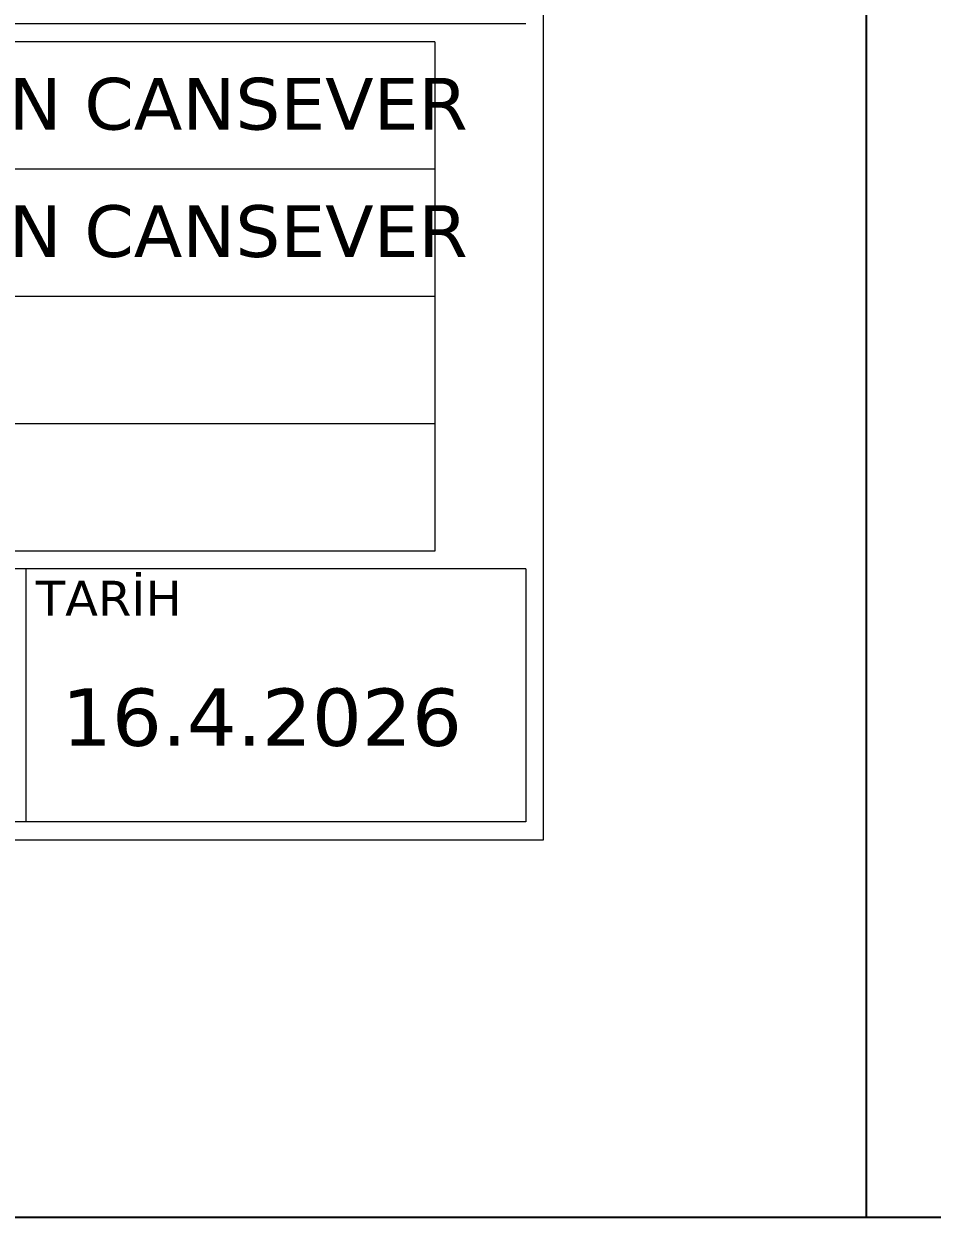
# Model space of a CAD drawing. Header units: millimetres. Extents: x 2232 to 85269, y -3593 to 5869.
# Drawn here: x 39376.9 to 39580.7, y 1368.7 to 1636.4 of the extents above; entities that cross this region are included whole.
import ezdxf

# ---------------------------------------------------------------- set-up
doc = ezdxf.new("R2010")
doc.units = ezdxf.units.MM
doc.layers.add('Standart', color=7, linetype='Continuous')
doc.styles.add('verdana_1_18', font='verdana.ttf', dxfattribs={"height": 0.2})

# ---------------------------------------------------------------- blocks, each defined once
blk = doc.blocks.new('IDE999Entity7103')
at = {"layer": 'Standart', "color": 250, "linetype": 'Continuous', "lineweight": 5}
for points in [[(32535.51, 25), (32535.51, 3033.04)], [(32531.51, 208.01), (32081.51, 208.01)], [(32511.13, 204.01), (32081.51, 204.01)], [(32511.13, 204.01), (32511.13, 89.75)], [(32511.13, 175.44), (32081.51, 175.44)], [(32511.13, 146.88), (32081.51, 146.88)], [(32511.13, 118.31), (32081.51, 118.31)], [(32511.13, 89.75), (32081.51, 89.75)], [(32531.51, 85.75), (32081.51, 85.75)], [(32419.42, 29), (32419.42, 85.75)], [(32531.51, 85.75), (32531.51, 29)], [(32531.51, 29), (32306.51, 29)], [(32077.51, 25), (32535.51, 25)]]:
    blk.add_lwpolyline(points, dxfattribs=at)
at = {"layer": 'Standart', "color": 254, "linetype": 'Continuous', "lineweight": 5, "style": 'verdana_1_18'}
for s, height, p in [('İNŞ.MÜHENDİSİ FAHRETTİN CANSEVER', 11.593, (32210.57, 184.3)), ('İNŞ.MÜHENDİSİ FAHRETTİN CANSEVER', 11.593, (32210.57, 155.73)), ('16.4.2026', 12.857, (32427.45, 46.06))]:
    blk.add_text(s, height=height, dxfattribs=at).set_placement(p)
at = {"layer": 'Standart', "color": 1, "linetype": 'Continuous', "lineweight": 5, "style": 'verdana_1_18'}
blk.add_text('TARİH', height=7.857, dxfattribs=at).set_placement((32421.6, 75.23))

msp = doc.modelspace()

# ---------------------------------------------------------------- linework, layer by layer
for p, q in [((39565.84, 5868.75), (39565.84, 1368.75)), ((3332.36, 1368.75), (79990.7, 1368.75))]:
    msp.add_line(p, q)

# ---------------------------------------------------------------- block references
at = {"layer": 'Standart'}
msp.add_blockref('IDE999Entity7103', (6957.98, 1428.42), dxfattribs=at)

doc.saveas('drawing.dxf')
